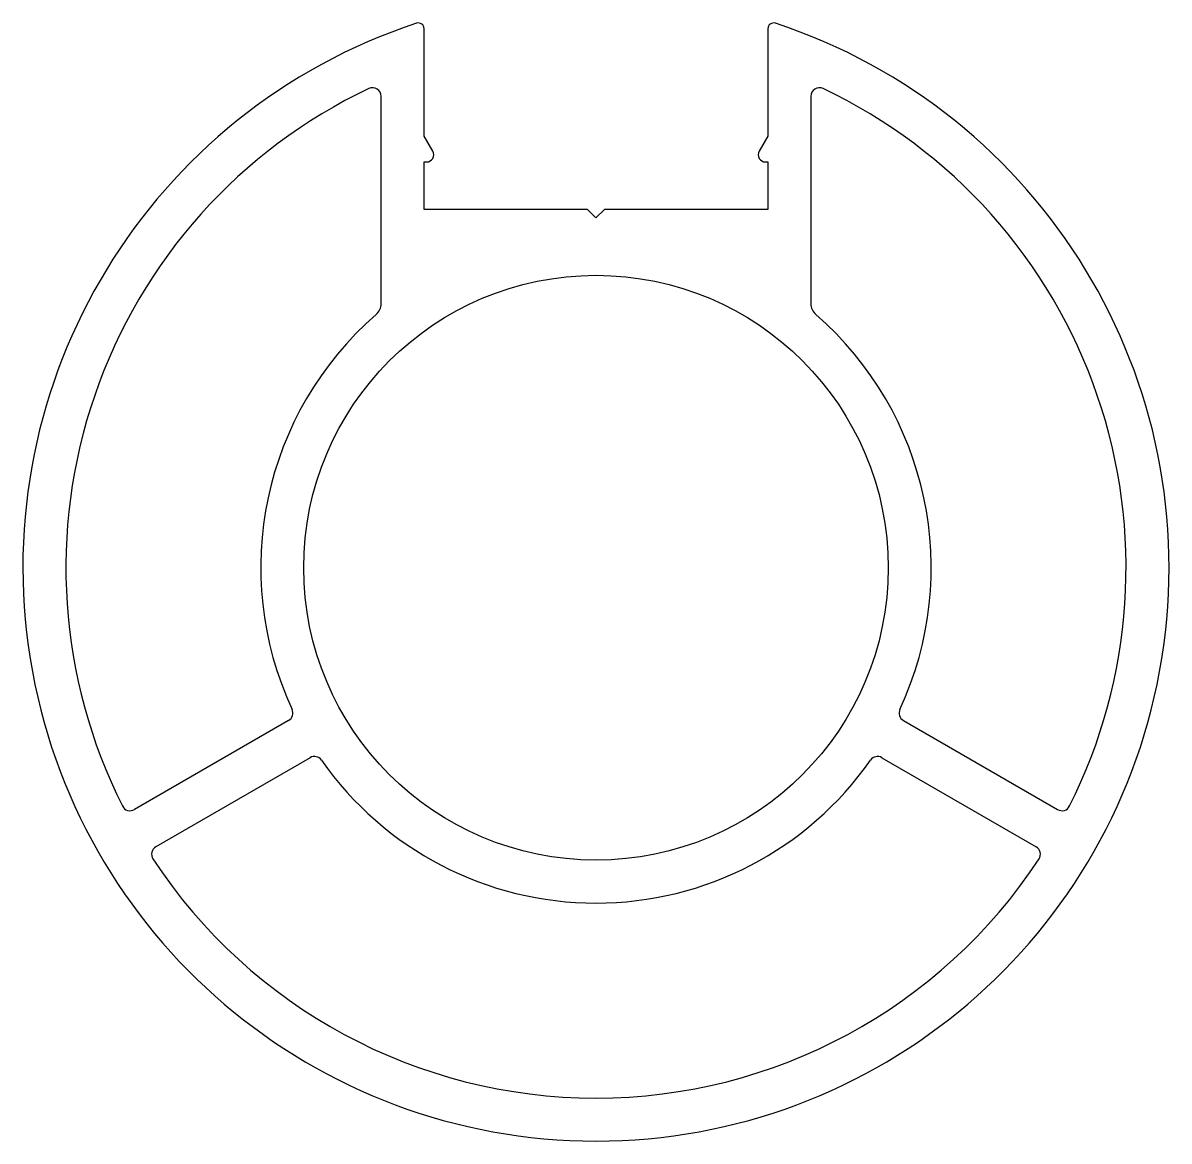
# Model space of a CAD drawing. Extents: x 545.7 to 585.7, y 616.4 to 655.4.
import ezdxf

# ---------------------------------------------------------------- set-up
doc = ezdxf.new("R2010")
doc.units = 0
doc.layers.get('0').update_dxf_attribs({"linetype": 'CONTINUOUS'})

msp = doc.modelspace()

# ---------------------------------------------------------------- linework, layer by layer
for p, q in [((559.7, 651.485), (559.7, 655.234)), ((571.7, 655.234), (571.7, 651.485)), ((558.2, 645.641), (558.2, 652.874)), ((573.2, 652.874), (573.2, 645.641)), ((560.004, 650.96), (559.7, 651.485)), ((571.7, 651.485), (571.397, 650.96)), ((559.7, 648.93), (559.7, 650.585)), ((559.7, 650.585), (559.787, 650.585)), ((571.614, 650.585), (571.7, 650.585)), ((571.7, 650.585), (571.7, 648.93)), ((565.4, 648.93), (559.7, 648.93)), ((565.7, 648.63), (565.4, 648.93)), ((566, 648.93), (565.7, 648.63)), ((571.7, 648.93), (566, 648.93)), ((554.973, 631.102), (549.59, 627.995)), ((576.428, 631.102), (581.811, 627.995)), ((555.723, 629.803), (550.34, 626.696)), ((575.678, 629.803), (581.061, 626.696))]:
    msp.add_line(p, q)
msp.add_circle((565.7, 636.43), 10.2)
for centre, radius, start, end in [((565.7, 636.43), 20, 108.248, 71.752), ((559.5, 655.234), 0.2, 0, 108.248), ((571.9, 655.234), 0.2, 71.752, 180), ((565.7, 636.43), 18.5, 115.3769, 206.6926), ((557.9, 652.874), 0.3, 0, 115.3769), ((573.5, 652.874), 0.3, 64.6231, 180), ((565.7, 636.43), 18.5, 333.3074, 64.6231), ((559.787, 650.835), 0.25, 270, 30), ((571.614, 650.835), 0.25, 150, 270), ((557.7, 645.641), 0.5, 310.9756, 0), ((573.7, 645.641), 0.5, 180, 229.0244), ((565.7, 636.43), 11.7, 130.9756, 204.9802), ((565.7, 636.43), 11.7, 335.0198, 49.0244), ((554.823, 631.362), 0.3, 300, 24.9802), ((576.578, 631.362), 0.3, 155.0198, 240), ((555.873, 629.544), 0.3, 35.0198, 120), ((565.7, 636.43), 11.7, 215.0198, 324.9802), ((575.528, 629.544), 0.3, 60, 144.9802), ((549.44, 628.254), 0.3, 206.6926, 300), ((581.961, 628.254), 0.3, 240, 333.3074), ((550.49, 626.436), 0.3, 120, 213.3074), ((580.911, 626.436), 0.3, 326.6926, 60), ((565.7, 636.43), 18.5, 213.3074, 326.6926)]:
    msp.add_arc(centre, radius, start, end)

doc.saveas('drawing.dxf')
